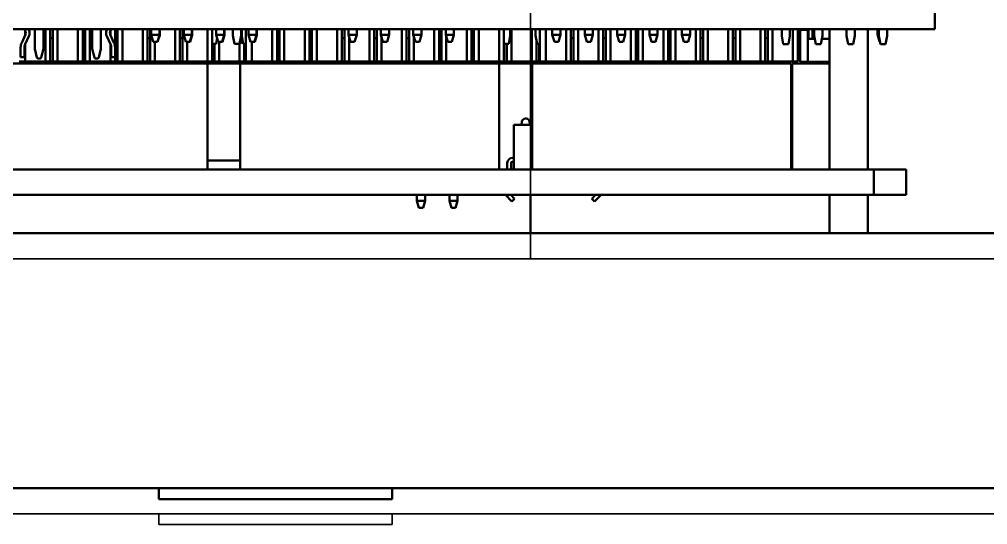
# Model space of a CAD drawing. Header units: millimetres. Extents: x -1328 to 2520, y -765 to 1782.
# Drawn here: x 1921.8 to 1997.7, y 1092.6 to 1132.2 of the extents above; entities that cross this region are included whole.
import ezdxf

# ---------------------------------------------------------------- set-up
doc = ezdxf.new("R2010")
doc.units = ezdxf.units.MM
doc.header["$LTSCALE"] = 6
doc.layers.add('Reference (ISO)', color=7, linetype='Continuous', lineweight=35)
doc.layers.add('Visible (ISO)', color=7, linetype='Continuous', lineweight=50)

msp = doc.modelspace()

# ---------------------------------------------------------------- linework, layer by layer
at = {"layer": 'Reference (ISO)'}
for p, q in [((1961.877, 1113.457), (1961.877, 1453.457)), ((1891.877, 1113.457), (2311.877, 1113.457)), ((1891.877, 1093.457), (2165.278, 1093.457)), ((1932.727, 1092.607), (1932.727, 1093.457)), ((1951.027, 1092.607), (1951.027, 1093.457)), ((1951.027, 1092.607), (1932.727, 1092.607))]:
    msp.add_line(p, q, dxfattribs=at)
at = {"layer": 'Visible (ISO)'}
for p, q in [((1993.577, 1131.457), (1993.577, 1133.457)), ((1993.577, 1131.457), (1889.722, 1131.457)), ((1922.195, 1131.457), (1922.276, 1131.282)), ((1922.258, 1130.992), (1922.258, 1131.321)), ((1922.526, 1131.457), (1922.548, 1131.408)), ((1923.003, 1129.907), (1923.003, 1131.457)), ((1923.703, 1131.457), (1923.703, 1129.907)), ((1923.858, 1128.917), (1923.858, 1131.457)), ((1924.228, 1131.457), (1924.228, 1130.757)), ((1924.428, 1130.757), (1924.428, 1131.457)), ((1924.798, 1128.917), (1924.798, 1131.457)), ((1926.398, 1128.917), (1926.398, 1131.457)), ((1926.768, 1131.457), (1926.768, 1130.757)), ((1926.968, 1130.757), (1926.968, 1131.457)), ((1927.338, 1128.917), (1927.338, 1131.457)), ((1927.503, 1131.457), (1927.503, 1129.907)), ((1928.203, 1129.907), (1928.203, 1131.457)), ((1928.681, 1131.457), (1928.658, 1131.408)), ((1929.011, 1131.457), (1928.931, 1131.282)), ((1928.938, 1131.016), (1928.938, 1131.297)), ((1929.308, 1131.457), (1929.308, 1130.757)), ((1929.508, 1130.757), (1929.508, 1131.457)), ((1929.878, 1128.917), (1929.878, 1131.457)), ((1931.478, 1128.917), (1931.478, 1131.457)), ((1931.848, 1131.457), (1931.848, 1130.757)), ((1932.048, 1130.757), (1932.048, 1131.457)), ((1932.146, 1131.007), (1932.146, 1131.457)), ((1932.786, 1131.007), (1932.786, 1131.457)), ((1932.804, 1131.457), (1932.804, 1131.002)), ((1934.018, 1128.917), (1934.018, 1131.457)), ((1934.388, 1130.757), (1934.388, 1131.457)), ((1934.588, 1130.757), (1934.588, 1131.457)), ((1934.686, 1131.007), (1934.686, 1131.457)), ((1935.326, 1131.007), (1935.326, 1131.457)), ((1935.344, 1131.457), (1935.344, 1131.002)), ((1936.558, 1128.917), (1936.558, 1131.457)), ((1936.928, 1131.457), (1936.928, 1130.757)), ((1937.226, 1131.007), (1937.226, 1131.457)), ((1937.866, 1131.007), (1937.866, 1131.457)), ((1937.884, 1131.457), (1937.884, 1131.002)), ((1938.542, 1130.973), (1938.542, 1131.457)), ((1939.182, 1130.973), (1939.182, 1131.457)), ((1939.224, 1130.973), (1939.224, 1131.457)), ((1939.241, 1130.973), (1939.241, 1131.457)), ((1939.566, 1131.457), (1939.566, 1130.757)), ((1939.766, 1131.007), (1939.766, 1131.457)), ((1940.406, 1131.007), (1940.406, 1131.457)), ((1940.424, 1131.457), (1940.424, 1131.002)), ((1941.636, 1128.917), (1941.636, 1131.457)), ((1942.006, 1131.457), (1942.006, 1130.757)), ((1942.206, 1130.757), (1942.206, 1131.457)), ((1942.576, 1128.917), (1942.576, 1131.457)), ((1944.176, 1128.917), (1944.176, 1131.457)), ((1944.546, 1131.457), (1944.546, 1130.757)), ((1944.746, 1130.757), (1944.746, 1131.457)), ((1945.116, 1128.917), (1945.116, 1131.457)), ((1946.716, 1128.917), (1946.716, 1131.457)), ((1947.086, 1131.457), (1947.086, 1130.757)), ((1947.286, 1130.757), (1947.286, 1131.457)), ((1947.612, 1131.007), (1947.612, 1131.457)), ((1948.252, 1131.007), (1948.252, 1131.457)), ((1949.256, 1128.917), (1949.256, 1131.457)), ((1949.626, 1131.457), (1949.626, 1130.757)), ((1949.826, 1130.757), (1949.826, 1131.457)), ((1950.152, 1131.007), (1950.152, 1131.457)), ((1950.792, 1131.007), (1950.792, 1131.457)), ((1951.796, 1128.917), (1951.796, 1131.457)), ((1952.166, 1131.457), (1952.166, 1130.757)), ((1952.366, 1130.757), (1952.366, 1131.457)), ((1952.692, 1131.007), (1952.692, 1131.457)), ((1953.332, 1131.007), (1953.332, 1131.457)), ((1954.336, 1128.917), (1954.336, 1131.457)), ((1954.706, 1131.457), (1954.706, 1130.757)), ((1954.906, 1130.757), (1954.906, 1131.457)), ((1955.232, 1131.007), (1955.232, 1131.457)), ((1955.872, 1131.007), (1955.872, 1131.457)), ((1956.876, 1128.917), (1956.876, 1131.457)), ((1957.246, 1130.757), (1957.246, 1131.457)), ((1957.446, 1130.757), (1957.446, 1131.457)), ((1957.816, 1128.917), (1957.816, 1131.457)), ((1959.416, 1128.917), (1959.416, 1131.457)), ((1959.786, 1131.457), (1959.786, 1130.757)), ((1960.289, 1130.973), (1960.289, 1131.457)), ((1960.386, 1128.917), (1960.386, 1131.457)), ((1961.986, 1128.917), (1961.986, 1131.457)), ((1962.282, 1130.973), (1962.282, 1131.457)), ((1962.608, 1131.457), (1962.608, 1130.757)), ((1963.078, 1128.917), (1963.078, 1131.457)), ((1963.59, 1131.007), (1963.59, 1131.457)), ((1964.23, 1131.007), (1964.23, 1131.457)), ((1964.678, 1128.917), (1964.678, 1131.457)), ((1965.048, 1131.457), (1965.048, 1130.757)), ((1965.248, 1130.757), (1965.248, 1131.457)), ((1965.618, 1128.917), (1965.618, 1131.457)), ((1966.13, 1131.007), (1966.13, 1131.457)), ((1966.77, 1131.007), (1966.77, 1131.457)), ((1967.218, 1128.917), (1967.218, 1131.457)), ((1967.588, 1131.457), (1967.588, 1130.757)), ((1967.788, 1130.757), (1967.788, 1131.457)), ((1968.158, 1128.917), (1968.158, 1131.457)), ((1968.67, 1131.007), (1968.67, 1131.457)), ((1969.31, 1131.007), (1969.31, 1131.457)), ((1969.758, 1128.917), (1969.758, 1131.457)), ((1970.128, 1131.457), (1970.128, 1130.757)), ((1970.328, 1130.757), (1970.328, 1131.457)), ((1970.698, 1128.917), (1970.698, 1131.457)), ((1971.21, 1131.007), (1971.21, 1131.457)), ((1971.85, 1131.007), (1971.85, 1131.457)), ((1972.298, 1128.917), (1972.298, 1131.457)), ((1972.668, 1131.457), (1972.668, 1130.757)), ((1972.868, 1130.757), (1972.868, 1131.457)), ((1973.238, 1128.917), (1973.238, 1131.457)), ((1973.75, 1131.007), (1973.75, 1131.457)), ((1974.39, 1131.007), (1974.39, 1131.457)), ((1974.838, 1128.917), (1974.838, 1131.457)), ((1975.208, 1131.457), (1975.208, 1130.757)), ((1975.408, 1130.757), (1975.408, 1131.457)), ((1975.778, 1128.917), (1975.778, 1131.457)), ((1977.378, 1128.917), (1977.378, 1131.457)), ((1977.748, 1131.457), (1977.748, 1130.757)), ((1977.948, 1130.757), (1977.948, 1131.457)), ((1978.318, 1128.917), (1978.318, 1131.457)), ((1979.918, 1128.917), (1979.918, 1131.457)), ((1980.288, 1130.757), (1980.288, 1131.457)), ((1980.488, 1130.757), (1980.488, 1131.457)), ((1980.858, 1128.917), (1980.858, 1131.457)), ((1981.583, 1130.935), (1981.583, 1131.457)), ((1982.223, 1130.935), (1982.223, 1131.457)), ((1982.458, 1128.917), (1982.458, 1131.457)), ((1982.828, 1131.457), (1982.828, 1130.757)), ((1983.636, 1131.401), (1983.036, 1131.401)), ((1983.036, 1128.901), (1983.036, 1131.401)), ((1983.636, 1128.901), (1983.636, 1131.401)), ((1983.686, 1131.401), (1983.636, 1131.401)), ((1983.686, 1130.701), (1983.686, 1131.401)), ((1983.986, 1131.457), (1983.986, 1130.701)), ((1984.123, 1130.935), (1984.123, 1131.457)), ((1984.763, 1130.935), (1984.763, 1131.457)), ((1985.33, 1131.457), (1985.33, 1120.457)), ((1986.663, 1130.935), (1986.663, 1131.457)), ((1987.303, 1130.935), (1987.303, 1131.457)), ((1988.33, 1131.457), (1988.33, 1120.457)), ((1989.095, 1131.457), (1989.095, 1131.039)), ((1989.203, 1130.935), (1989.203, 1131.457)), ((1989.843, 1130.935), (1989.843, 1131.457)), ((1922.276, 1131.031), (1921.986, 1130.402)), ((1922.548, 1130.906), (1922.258, 1130.276)), ((1924.228, 1128.917), (1924.228, 1130.757)), ((1924.228, 1130.757), (1924.428, 1130.757)), ((1924.428, 1128.917), (1924.428, 1130.757)), ((1926.768, 1128.917), (1926.768, 1130.757)), ((1926.768, 1130.757), (1926.968, 1130.757)), ((1926.968, 1128.917), (1926.968, 1130.757)), ((1928.658, 1130.906), (1928.948, 1130.276)), ((1928.931, 1131.031), (1929.221, 1130.402)), ((1929.308, 1128.917), (1929.308, 1130.757)), ((1929.308, 1130.757), (1929.508, 1130.757)), ((1929.508, 1128.917), (1929.508, 1130.757)), ((1931.848, 1128.917), (1931.848, 1130.757)), ((1931.848, 1130.757), (1932.048, 1130.757)), ((1932.048, 1128.917), (1932.048, 1130.757)), ((1932.146, 1131.007), (1932.146, 1131.007)), ((1932.146, 1131.007), (1932.786, 1131.007)), ((1932.146, 1131.007), (1932.306, 1130.457)), ((1932.306, 1130.457), (1932.626, 1130.457)), ((1932.418, 1128.917), (1932.418, 1130.457)), ((1932.626, 1130.457), (1932.786, 1131.007)), ((1932.626, 1130.457), (1932.644, 1130.457)), ((1932.804, 1131.002), (1932.644, 1130.457)), ((1932.785, 1131.002), (1932.804, 1131.002)), ((1934.388, 1128.917), (1934.388, 1130.757)), ((1934.388, 1130.757), (1934.588, 1130.757)), ((1934.588, 1128.917), (1934.588, 1130.757)), ((1934.686, 1131.007), (1934.846, 1130.457)), ((1934.686, 1131.007), (1935.326, 1131.007)), ((1934.686, 1131.007), (1934.686, 1131.007)), ((1934.846, 1130.457), (1935.166, 1130.457)), ((1934.958, 1128.917), (1934.958, 1130.457)), ((1935.166, 1130.457), (1935.326, 1131.007)), ((1935.166, 1130.457), (1935.184, 1130.457)), ((1935.344, 1131.002), (1935.184, 1130.457)), ((1935.325, 1131.002), (1935.344, 1131.002)), ((1936.928, 1128.917), (1936.928, 1130.757)), ((1937.3, 1130.753), (1937.221, 1130.323)), ((1937.226, 1131.007), (1937.866, 1131.007)), ((1937.226, 1131.007), (1937.386, 1130.457)), ((1937.226, 1131.007), (1937.226, 1131.007)), ((1937.386, 1130.457), (1937.706, 1130.457)), ((1937.472, 1128.917), (1937.472, 1130.457)), ((1937.706, 1130.457), (1937.866, 1131.007)), ((1937.706, 1130.457), (1937.724, 1130.457)), ((1937.884, 1131.002), (1937.724, 1130.457)), ((1937.865, 1131.002), (1937.884, 1131.002)), ((1938.662, 1130.323), (1938.542, 1130.973)), ((1939.182, 1130.973), (1939.062, 1130.323)), ((1939.247, 1130.849), (1939.15, 1130.323)), ((1939.344, 1130.323), (1939.224, 1130.973)), ((1939.361, 1130.323), (1939.241, 1130.973)), ((1939.566, 1128.917), (1939.566, 1130.757)), ((1939.766, 1131.007), (1939.766, 1131.007)), ((1939.766, 1131.007), (1940.406, 1131.007)), ((1939.766, 1131.007), (1939.926, 1130.457)), ((1939.926, 1130.457), (1940.246, 1130.457)), ((1940.036, 1128.917), (1940.036, 1130.457)), ((1940.246, 1130.457), (1940.406, 1131.007)), ((1940.246, 1130.457), (1940.264, 1130.457)), ((1940.424, 1131.002), (1940.264, 1130.457)), ((1940.405, 1131.002), (1940.424, 1131.002)), ((1942.006, 1128.917), (1942.006, 1130.757)), ((1942.006, 1130.757), (1942.206, 1130.757)), ((1942.206, 1128.917), (1942.206, 1130.757)), ((1944.546, 1128.917), (1944.546, 1130.757)), ((1944.546, 1130.757), (1944.746, 1130.757)), ((1944.746, 1128.917), (1944.746, 1130.757)), ((1947.086, 1128.917), (1947.086, 1130.757)), ((1947.086, 1130.757), (1947.286, 1130.757)), ((1947.286, 1128.917), (1947.286, 1130.757)), ((1947.612, 1131.007), (1948.252, 1131.007)), ((1947.612, 1131.007), (1947.772, 1130.457)), ((1947.612, 1131.007), (1947.612, 1131.007)), ((1947.656, 1128.917), (1947.656, 1130.858)), ((1947.772, 1130.457), (1948.092, 1130.457)), ((1948.092, 1130.457), (1948.252, 1131.007)), ((1949.626, 1128.917), (1949.626, 1130.757)), ((1949.626, 1130.757), (1949.826, 1130.757)), ((1949.826, 1128.917), (1949.826, 1130.757)), ((1950.152, 1131.007), (1950.312, 1130.457)), ((1950.152, 1131.007), (1950.792, 1131.007)), ((1950.152, 1131.007), (1950.152, 1131.007)), ((1950.196, 1128.917), (1950.196, 1130.858)), ((1950.312, 1130.457), (1950.632, 1130.457)), ((1950.632, 1130.457), (1950.792, 1131.007)), ((1952.166, 1128.917), (1952.166, 1130.757)), ((1952.166, 1130.757), (1952.366, 1130.757)), ((1952.366, 1128.917), (1952.366, 1130.757)), ((1952.692, 1131.007), (1952.692, 1131.007)), ((1952.692, 1131.007), (1953.332, 1131.007)), ((1952.692, 1131.007), (1952.852, 1130.457)), ((1952.736, 1128.917), (1952.736, 1130.858)), ((1952.852, 1130.457), (1953.172, 1130.457)), ((1953.172, 1130.457), (1953.332, 1131.007)), ((1954.706, 1128.917), (1954.706, 1130.757)), ((1954.706, 1130.757), (1954.906, 1130.757)), ((1954.906, 1128.917), (1954.906, 1130.757)), ((1955.232, 1131.007), (1955.392, 1130.457)), ((1955.232, 1131.007), (1955.232, 1131.007)), ((1955.232, 1131.007), (1955.872, 1131.007)), ((1955.276, 1128.917), (1955.276, 1130.858)), ((1955.392, 1130.457), (1955.712, 1130.457)), ((1955.712, 1130.457), (1955.872, 1131.007)), ((1957.246, 1128.917), (1957.246, 1130.757)), ((1957.246, 1130.757), (1957.446, 1130.757)), ((1957.446, 1128.917), (1957.446, 1130.757)), ((1959.786, 1128.917), (1959.786, 1130.757)), ((1960.289, 1130.973), (1960.169, 1130.323)), ((1962.402, 1130.323), (1962.282, 1130.973)), ((1962.356, 1128.917), (1962.356, 1130.571)), ((1962.608, 1128.917), (1962.608, 1130.757)), ((1963.59, 1131.007), (1964.23, 1131.007)), ((1963.59, 1131.007), (1963.75, 1130.457)), ((1963.59, 1131.007), (1963.59, 1131.007)), ((1963.75, 1130.457), (1964.07, 1130.457)), ((1964.07, 1130.457), (1964.23, 1131.007)), ((1965.048, 1130.757), (1965.248, 1130.757)), ((1965.048, 1128.917), (1965.048, 1130.757)), ((1965.248, 1128.917), (1965.248, 1130.757)), ((1966.13, 1131.007), (1966.13, 1131.007)), ((1966.13, 1131.007), (1966.29, 1130.457)), ((1966.13, 1131.007), (1966.77, 1131.007)), ((1966.29, 1130.457), (1966.61, 1130.457)), ((1966.61, 1130.457), (1966.77, 1131.007)), ((1967.588, 1130.757), (1967.788, 1130.757)), ((1967.588, 1128.917), (1967.588, 1130.757)), ((1967.788, 1128.917), (1967.788, 1130.757)), ((1968.67, 1131.007), (1968.67, 1131.007)), ((1968.67, 1131.007), (1968.83, 1130.457)), ((1968.67, 1131.007), (1969.31, 1131.007)), ((1968.83, 1130.457), (1969.15, 1130.457)), ((1969.15, 1130.457), (1969.31, 1131.007)), ((1970.128, 1130.757), (1970.328, 1130.757)), ((1970.128, 1128.917), (1970.128, 1130.757)), ((1970.328, 1128.917), (1970.328, 1130.757)), ((1971.21, 1131.007), (1971.21, 1131.007)), ((1971.21, 1131.007), (1971.85, 1131.007)), ((1971.21, 1131.007), (1971.37, 1130.457)), ((1971.37, 1130.457), (1971.69, 1130.457)), ((1971.69, 1130.457), (1971.85, 1131.007)), ((1972.668, 1130.757), (1972.868, 1130.757)), ((1972.668, 1128.917), (1972.668, 1130.757)), ((1972.868, 1128.917), (1972.868, 1130.757)), ((1973.75, 1131.007), (1974.39, 1131.007)), ((1973.75, 1131.007), (1973.91, 1130.457)), ((1973.75, 1131.007), (1973.75, 1131.007)), ((1973.91, 1130.457), (1974.23, 1130.457)), ((1974.23, 1130.457), (1974.39, 1131.007)), ((1975.208, 1130.757), (1975.408, 1130.757)), ((1975.208, 1128.917), (1975.208, 1130.757)), ((1975.408, 1128.917), (1975.408, 1130.757)), ((1977.748, 1130.757), (1977.948, 1130.757)), ((1977.748, 1128.917), (1977.748, 1130.757)), ((1977.948, 1128.917), (1977.948, 1130.757)), ((1980.288, 1130.757), (1980.488, 1130.757)), ((1980.288, 1128.917), (1980.288, 1130.757)), ((1980.488, 1128.917), (1980.488, 1130.757)), ((1981.703, 1130.285), (1981.583, 1130.935)), ((1982.223, 1130.935), (1982.103, 1130.285)), ((1982.828, 1128.917), (1982.828, 1130.757)), ((1984.166, 1130.701), (1983.686, 1130.701)), ((1984.243, 1130.285), (1984.123, 1130.935)), ((1984.763, 1130.935), (1984.643, 1130.285)), ((1985.33, 1130.701), (1984.72, 1130.701)), ((1986.783, 1130.285), (1986.663, 1130.935)), ((1987.303, 1130.935), (1987.183, 1130.285)), ((1989.095, 1131.039), (1989.255, 1130.494)), ((1989.203, 1131.039), (1989.095, 1131.039)), ((1989.323, 1130.285), (1989.203, 1130.935)), ((1989.284, 1130.494), (1989.255, 1130.494)), ((1989.843, 1130.935), (1989.723, 1130.285)), ((1921.903, 1130.025), (1921.903, 1129.457)), ((1922.203, 1130.025), (1922.203, 1129.457)), ((1922.258, 1128.917), (1922.258, 1130.275)), ((1923.184, 1129.231), (1923.003, 1129.907)), ((1923.703, 1129.907), (1923.522, 1129.231)), ((1927.503, 1129.907), (1927.684, 1129.231)), ((1928.022, 1129.231), (1928.203, 1129.907)), ((1928.938, 1128.917), (1928.938, 1130.299)), ((1929.003, 1130.025), (1929.003, 1129.457)), ((1929.303, 1130.025), (1929.303, 1129.457)), ((1936.928, 1130.323), (1937.221, 1130.323)), ((1937.102, 1128.917), (1937.102, 1130.323)), ((1938.662, 1130.323), (1939.062, 1130.323)), ((1939.062, 1130.323), (1939.15, 1130.323)), ((1939.072, 1128.917), (1939.072, 1130.323)), ((1939.344, 1130.323), (1939.361, 1130.323)), ((1939.361, 1130.323), (1939.566, 1130.323)), ((1939.442, 1128.917), (1939.442, 1130.323)), ((1959.786, 1130.323), (1960.169, 1130.323)), ((1959.816, 1128.917), (1959.816, 1130.323)), ((1960.016, 1128.917), (1960.016, 1130.323)), ((1962.402, 1130.323), (1962.608, 1130.323)), ((1962.556, 1128.917), (1962.556, 1130.323)), ((1981.703, 1130.285), (1982.103, 1130.285)), ((1984.243, 1130.285), (1984.643, 1130.285)), ((1986.783, 1130.285), (1987.183, 1130.285)), ((1989.323, 1130.285), (1989.723, 1130.285)), ((1921.903, 1129.457), (1921.903, 1129.257)), ((1922.203, 1129.257), (1921.903, 1129.257)), ((1922.203, 1129.257), (1922.203, 1129.457)), ((1923.426, 1129.157), (1923.281, 1129.157)), ((1927.781, 1129.157), (1927.926, 1129.157)), ((1929.003, 1129.457), (1929.003, 1129.257)), ((1929.303, 1129.257), (1929.003, 1129.257)), ((1929.303, 1129.257), (1929.303, 1129.457)), ((1921.326, 1128.757), (1936.566, 1128.757)), ((1921.788, 1128.917), (1922.258, 1128.917)), ((1921.942, 1128.917), (1921.942, 1128.757)), ((1922.258, 1128.917), (1923.858, 1128.917)), ((1922.738, 1128.757), (1922.738, 1128.917)), ((1923.378, 1128.917), (1923.378, 1128.757)), ((1923.842, 1128.757), (1923.842, 1128.917)), ((1923.858, 1128.917), (1924.228, 1128.917)), ((1924.428, 1128.917), (1924.228, 1128.917)), ((1924.428, 1128.917), (1924.798, 1128.917)), ((1924.482, 1128.917), (1924.482, 1128.757)), ((1924.798, 1128.917), (1926.398, 1128.917)), ((1925.278, 1128.757), (1925.278, 1128.917)), ((1925.918, 1128.917), (1925.918, 1128.757)), ((1926.382, 1128.757), (1926.382, 1128.917)), ((1926.398, 1128.917), (1926.768, 1128.917)), ((1926.968, 1128.917), (1926.768, 1128.917)), ((1926.968, 1128.917), (1927.338, 1128.917)), ((1927.022, 1128.917), (1927.022, 1128.757)), ((1927.338, 1128.917), (1928.938, 1128.917)), ((1927.818, 1128.757), (1927.818, 1128.917)), ((1928.458, 1128.917), (1928.458, 1128.757)), ((1928.922, 1128.757), (1928.922, 1128.917)), ((1928.938, 1128.917), (1929.308, 1128.917)), ((1929.508, 1128.917), (1929.308, 1128.917)), ((1929.508, 1128.917), (1929.878, 1128.917)), ((1929.562, 1128.917), (1929.562, 1128.757)), ((1929.878, 1128.917), (1931.478, 1128.917)), ((1930.358, 1128.757), (1930.358, 1128.917)), ((1930.998, 1128.917), (1930.998, 1128.757)), ((1931.462, 1128.757), (1931.462, 1128.917)), ((1931.478, 1128.917), (1931.848, 1128.917)), ((1932.048, 1128.917), (1931.848, 1128.917)), ((1932.048, 1128.917), (1932.418, 1128.917)), ((1932.102, 1128.917), (1932.102, 1128.757)), ((1932.418, 1128.917), (1934.018, 1128.917)), ((1932.898, 1128.757), (1932.898, 1128.917)), ((1933.538, 1128.917), (1933.538, 1128.757)), ((1934.018, 1128.917), (1934.388, 1128.917)), ((1934.588, 1128.917), (1934.388, 1128.917)), ((1934.588, 1128.917), (1934.958, 1128.917)), ((1934.958, 1128.917), (1936.558, 1128.917)), ((1935.412, 1128.757), (1935.412, 1128.917)), ((1935.438, 1128.757), (1935.438, 1128.917)), ((1936.078, 1128.917), (1936.078, 1128.757)), ((1936.558, 1128.917), (1936.928, 1128.917)), ((1936.566, 1128.757), (1939.109, 1128.757)), ((1936.566, 1128.757), (1936.566, 1120.457)), ((1937.102, 1128.917), (1936.928, 1128.917)), ((1937.102, 1128.917), (1937.472, 1128.917)), ((1937.472, 1128.917), (1939.072, 1128.917)), ((1937.952, 1128.757), (1937.952, 1128.917)), ((1938.592, 1128.917), (1938.592, 1128.757)), ((1939.072, 1128.917), (1939.442, 1128.917)), ((1939.109, 1128.757), (1959.429, 1128.757)), ((1939.109, 1128.757), (1939.109, 1120.457)), ((1939.566, 1128.917), (1939.442, 1128.917)), ((1939.566, 1128.917), (1940.036, 1128.917)), ((1940.036, 1128.917), (1941.636, 1128.917)), ((1940.492, 1128.757), (1940.492, 1128.917)), ((1940.516, 1128.757), (1940.516, 1128.917)), ((1941.156, 1128.917), (1941.156, 1128.757)), ((1941.636, 1128.917), (1942.006, 1128.917)), ((1942.206, 1128.917), (1942.006, 1128.917)), ((1942.206, 1128.917), (1942.576, 1128.917)), ((1942.576, 1128.917), (1944.176, 1128.917)), ((1943.032, 1128.757), (1943.032, 1128.917)), ((1943.056, 1128.757), (1943.056, 1128.917)), ((1943.696, 1128.917), (1943.696, 1128.757)), ((1944.176, 1128.917), (1944.546, 1128.917)), ((1944.746, 1128.917), (1944.546, 1128.917)), ((1944.746, 1128.917), (1945.116, 1128.917)), ((1945.116, 1128.917), (1946.716, 1128.917)), ((1945.572, 1128.757), (1945.572, 1128.917)), ((1945.596, 1128.757), (1945.596, 1128.917)), ((1946.236, 1128.917), (1946.236, 1128.757)), ((1946.716, 1128.917), (1947.086, 1128.917)), ((1947.286, 1128.917), (1947.086, 1128.917)), ((1947.286, 1128.917), (1947.656, 1128.917)), ((1947.656, 1128.917), (1949.256, 1128.917)), ((1948.112, 1128.757), (1948.112, 1128.917)), ((1948.136, 1128.757), (1948.136, 1128.917)), ((1948.776, 1128.917), (1948.776, 1128.757)), ((1949.256, 1128.917), (1949.626, 1128.917)), ((1949.826, 1128.917), (1949.626, 1128.917)), ((1949.826, 1128.917), (1950.196, 1128.917)), ((1950.196, 1128.917), (1951.796, 1128.917)), ((1950.652, 1128.757), (1950.652, 1128.917)), ((1950.676, 1128.757), (1950.676, 1128.917)), ((1951.316, 1128.917), (1951.316, 1128.757)), ((1951.796, 1128.917), (1952.166, 1128.917)), ((1952.366, 1128.917), (1952.166, 1128.917)), ((1952.366, 1128.917), (1952.736, 1128.917)), ((1952.736, 1128.917), (1954.336, 1128.917)), ((1953.192, 1128.757), (1953.192, 1128.917)), ((1953.216, 1128.757), (1953.216, 1128.917)), ((1953.856, 1128.917), (1953.856, 1128.757)), ((1954.336, 1128.917), (1954.706, 1128.917)), ((1954.906, 1128.917), (1954.706, 1128.917)), ((1954.906, 1128.917), (1955.276, 1128.917)), ((1955.276, 1128.917), (1956.876, 1128.917)), ((1955.756, 1128.757), (1955.756, 1128.917)), ((1956.396, 1128.917), (1956.396, 1128.757)), ((1956.876, 1128.917), (1957.246, 1128.917)), ((1957.446, 1128.917), (1957.246, 1128.917)), ((1957.446, 1128.917), (1957.816, 1128.917)), ((1957.816, 1128.917), (1959.416, 1128.917)), ((1958.296, 1128.757), (1958.296, 1128.917)), ((1958.936, 1128.917), (1958.936, 1128.757)), ((1958.966, 1128.917), (1958.966, 1128.757)), ((1959.416, 1128.917), (1959.786, 1128.917)), ((1959.429, 1128.757), (1962.003, 1128.757)), ((1959.429, 1128.757), (1959.429, 1120.457)), ((1959.786, 1128.917), (1959.816, 1128.917)), ((1960.016, 1128.917), (1959.816, 1128.917)), ((1960.016, 1128.917), (1960.386, 1128.917)), ((1960.386, 1128.917), (1961.986, 1128.917)), ((1960.866, 1128.757), (1960.866, 1128.917)), ((1961.506, 1128.917), (1961.506, 1128.757)), ((1961.877, 1128.757), (1961.877, 1128.917)), ((1961.986, 1128.917), (1962.356, 1128.917)), ((1962.003, 1128.757), (1982.323, 1128.757)), ((1962.003, 1128.757), (1962.003, 1120.457)), ((1962.556, 1128.917), (1962.356, 1128.917)), ((1962.556, 1128.917), (1962.608, 1128.917)), ((1962.608, 1128.917), (1963.078, 1128.917)), ((1963.078, 1128.917), (1964.678, 1128.917)), ((1963.406, 1128.757), (1963.406, 1128.917)), ((1963.558, 1128.757), (1963.558, 1128.917)), ((1964.198, 1128.917), (1964.198, 1128.757)), ((1964.678, 1128.917), (1965.048, 1128.917)), ((1965.248, 1128.917), (1965.048, 1128.917)), ((1965.248, 1128.917), (1965.618, 1128.917)), ((1965.618, 1128.917), (1967.218, 1128.917)), ((1965.946, 1128.757), (1965.946, 1128.917)), ((1966.098, 1128.757), (1966.098, 1128.917)), ((1966.738, 1128.917), (1966.738, 1128.757)), ((1967.218, 1128.917), (1967.588, 1128.917)), ((1967.788, 1128.917), (1967.588, 1128.917)), ((1967.788, 1128.917), (1968.158, 1128.917)), ((1968.158, 1128.917), (1969.758, 1128.917)), ((1968.486, 1128.757), (1968.486, 1128.917)), ((1968.638, 1128.757), (1968.638, 1128.917)), ((1969.278, 1128.917), (1969.278, 1128.757)), ((1969.758, 1128.917), (1970.128, 1128.917)), ((1970.328, 1128.917), (1970.128, 1128.917)), ((1970.328, 1128.917), (1970.698, 1128.917)), ((1970.698, 1128.917), (1972.298, 1128.917)), ((1971.026, 1128.757), (1971.026, 1128.917)), ((1971.178, 1128.757), (1971.178, 1128.917)), ((1971.818, 1128.917), (1971.818, 1128.757)), ((1972.298, 1128.917), (1972.668, 1128.917)), ((1972.868, 1128.917), (1972.668, 1128.917)), ((1972.868, 1128.917), (1973.238, 1128.917)), ((1973.238, 1128.917), (1974.838, 1128.917)), ((1973.566, 1128.757), (1973.566, 1128.917)), ((1973.718, 1128.757), (1973.718, 1128.917)), ((1974.358, 1128.917), (1974.358, 1128.757)), ((1974.838, 1128.917), (1975.208, 1128.917)), ((1975.408, 1128.917), (1975.208, 1128.917)), ((1975.408, 1128.917), (1975.778, 1128.917)), ((1975.778, 1128.917), (1977.378, 1128.917)), ((1976.106, 1128.757), (1976.106, 1128.917)), ((1976.258, 1128.757), (1976.258, 1128.917)), ((1976.898, 1128.917), (1976.898, 1128.757)), ((1977.378, 1128.917), (1977.748, 1128.917)), ((1977.948, 1128.917), (1977.748, 1128.917)), ((1977.948, 1128.917), (1978.318, 1128.917)), ((1978.318, 1128.917), (1979.918, 1128.917)), ((1978.798, 1128.757), (1978.798, 1128.917)), ((1979.438, 1128.917), (1979.438, 1128.757)), ((1979.918, 1128.917), (1980.288, 1128.917)), ((1980.488, 1128.917), (1980.288, 1128.917)), ((1980.488, 1128.917), (1980.858, 1128.917)), ((1980.858, 1128.917), (1982.458, 1128.917)), ((1981.338, 1128.757), (1981.338, 1128.917)), ((1981.978, 1128.917), (1981.978, 1128.757)), ((1982.323, 1128.757), (1982.323, 1120.457)), ((1982.392, 1128.757), (1985.33, 1128.757)), ((1982.392, 1128.757), (1982.392, 1120.457)), ((1982.458, 1128.917), (1982.828, 1128.917)), ((1983.636, 1128.901), (1983.036, 1128.901)), ((1985.33, 1128.901), (1983.636, 1128.901)), ((1983.986, 1128.901), (1983.986, 1128.757)), ((1984.626, 1128.757), (1984.626, 1128.901)), ((1961.534, 1124.458), (1961.486, 1124.458)), ((1961.91, 1125.107), (1961.91, 1123.957)), ((1960.56, 1121.368), (1960.56, 1123.957)), ((1961.06, 1123.957), (1960.56, 1123.957)), ((1961.06, 1123.957), (1962.003, 1123.957)), ((1961.206, 1124.21), (1961.175, 1123.957)), ((1961.814, 1124.21), (1961.845, 1123.957)), ((1960.46, 1121.368), (1960.56, 1121.368)), ((1960.56, 1121.368), (1960.56, 1121.068)), ((1936.566, 1121.157), (1939.109, 1121.157)), ((1960.06, 1120.457), (1960.06, 1120.968)), ((1960.36, 1120.968), (1960.36, 1120.457)), ((1960.56, 1121.068), (1960.46, 1121.068)), ((1960.56, 1120.457), (1960.56, 1121.068)), ((1889.877, 1120.457), (1988.794, 1120.457)), ((1988.794, 1120.457), (1991.332, 1120.457)), ((1988.794, 1118.457), (1988.794, 1120.457)), ((1991.332, 1118.457), (1991.332, 1120.457)), ((1988.794, 1118.457), (1889.877, 1118.457)), ((1952.977, 1118.002), (1952.977, 1118.457)), ((1953.617, 1118.457), (1953.617, 1118.002)), ((1955.517, 1118.002), (1955.517, 1118.457)), ((1956.157, 1118.457), (1956.157, 1118.002)), ((1960.41, 1117.957), (1959.91, 1118.457)), ((1960.334, 1118.457), (1960.622, 1118.169)), ((1961.877, 1115.457), (1961.877, 1118.457)), ((1966.698, 1118.169), (1966.986, 1118.457)), ((1967.41, 1118.457), (1966.91, 1117.957)), ((1985.33, 1118.457), (1985.33, 1115.457)), ((1988.33, 1118.457), (1988.33, 1115.457)), ((1991.332, 1118.457), (1988.794, 1118.457)), ((1952.977, 1118.002), (1953.617, 1118.002)), ((1953.137, 1117.457), (1952.977, 1118.002)), ((1953.617, 1118.002), (1953.457, 1117.457)), ((1955.517, 1118.002), (1956.157, 1118.002)), ((1955.677, 1117.457), (1955.517, 1118.002)), ((1956.157, 1118.002), (1955.997, 1117.457)), ((1960.622, 1118.169), (1960.41, 1117.957)), ((1966.91, 1117.957), (1966.698, 1118.169)), ((1953.137, 1117.457), (1953.457, 1117.457)), ((1955.677, 1117.457), (1955.997, 1117.457)), ((1891.877, 1115.457), (2171.956, 1115.457)), ((1891.877, 1095.457), (2165.278, 1095.457)), ((1932.727, 1094.607), (1932.727, 1095.457)), ((1951.027, 1094.607), (1951.027, 1095.457)), ((1951.027, 1094.607), (1932.727, 1094.607))]:
    msp.add_line(p, q, dxfattribs=at)
for centre, radius, start, end in [((1922.003, 1131.157), 0.3, 335.27004, 24.72996), ((1922.003, 1131.157), 0.6, 335.27004, 24.72996), ((1929.203, 1131.157), 0.6, 155.27004, 204.72996), ((1929.203, 1131.157), 0.3, 155.27004, 204.72996), ((1922.803, 1130.025), 0.9, 155.27004, 180), ((1922.803, 1130.025), 0.6, 155.27004, 180), ((1928.403, 1130.025), 0.6, 0, 24.72996), ((1928.403, 1130.025), 0.9, 0, 24.72996), ((1923.281, 1129.257), 0.1, 195, 270), ((1923.426, 1129.257), 0.1, 270, 345), ((1927.781, 1129.257), 0.1, 195, 270), ((1927.926, 1129.257), 0.1, 270, 345), ((1962.11, 1125.107), 0.2, 122.44684, 180), ((1961.486, 1124.176), 0.282, 90, 173), ((1961.534, 1124.176), 0.282, 7, 90), ((1960.46, 1120.968), 0.4, 90, 180), ((1960.46, 1120.968), 0.1, 90, 180)]:
    msp.add_arc(centre, radius, start, end, dxfattribs=at)

doc.saveas('drawing.dxf')
